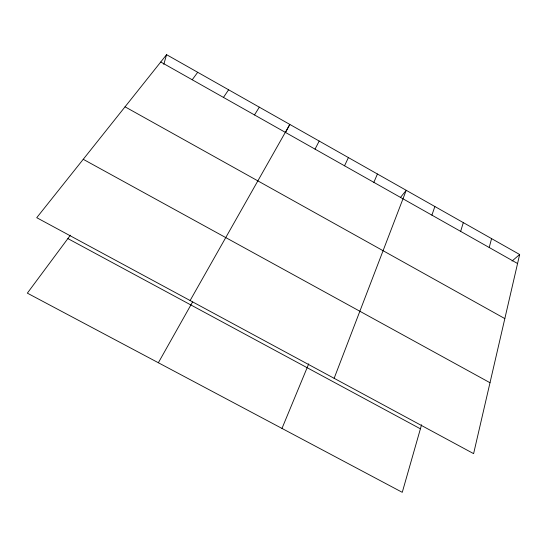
<?xml version="1.0" encoding="UTF-8"?>
<svg xmlns="http://www.w3.org/2000/svg" width="547" height="547" viewBox="0 0 547 547"><rect width="100%" height="100%" fill="white"/><g stroke="black" fill="none" stroke-linecap="round" stroke-linejoin="round"><path stroke-width="0.82" d="M519.65 254.505L473.606 453.634L36.738 217.692L166.575 54.673L519.65 254.505L512.054 261.042M489.203 247.497L491.575 238.615M421.566 424.766L402.264 492.327L27.35 293.144L70.385 235.203M163.779 64.368L166.575 54.673M460.649 231.374L463.309 222.615M431.911 215.142L434.865 206.52M334.135 378.312L406.236 190.315L400.336 197.597M281.985 428.424L308.734 363.817M373.861 182.349L377.416 174.001M344.542 165.796L348.405 157.584M315.031 149.126L319.202 141.058M285.438 132.709L289.807 124.422L190.117 300.529M158.363 362.75L192.537 302.012M254.499 114.938L259.312 107.164M223.463 97.414L228.612 89.79M192.216 79.766L197.699 72.293M67.876 238.588L420.404 428.827M83.24 159.307L490.003 382.729M125.044 106.822L504.833 318.593M160.743 61.989L517.565 263.517"/></g></svg>
